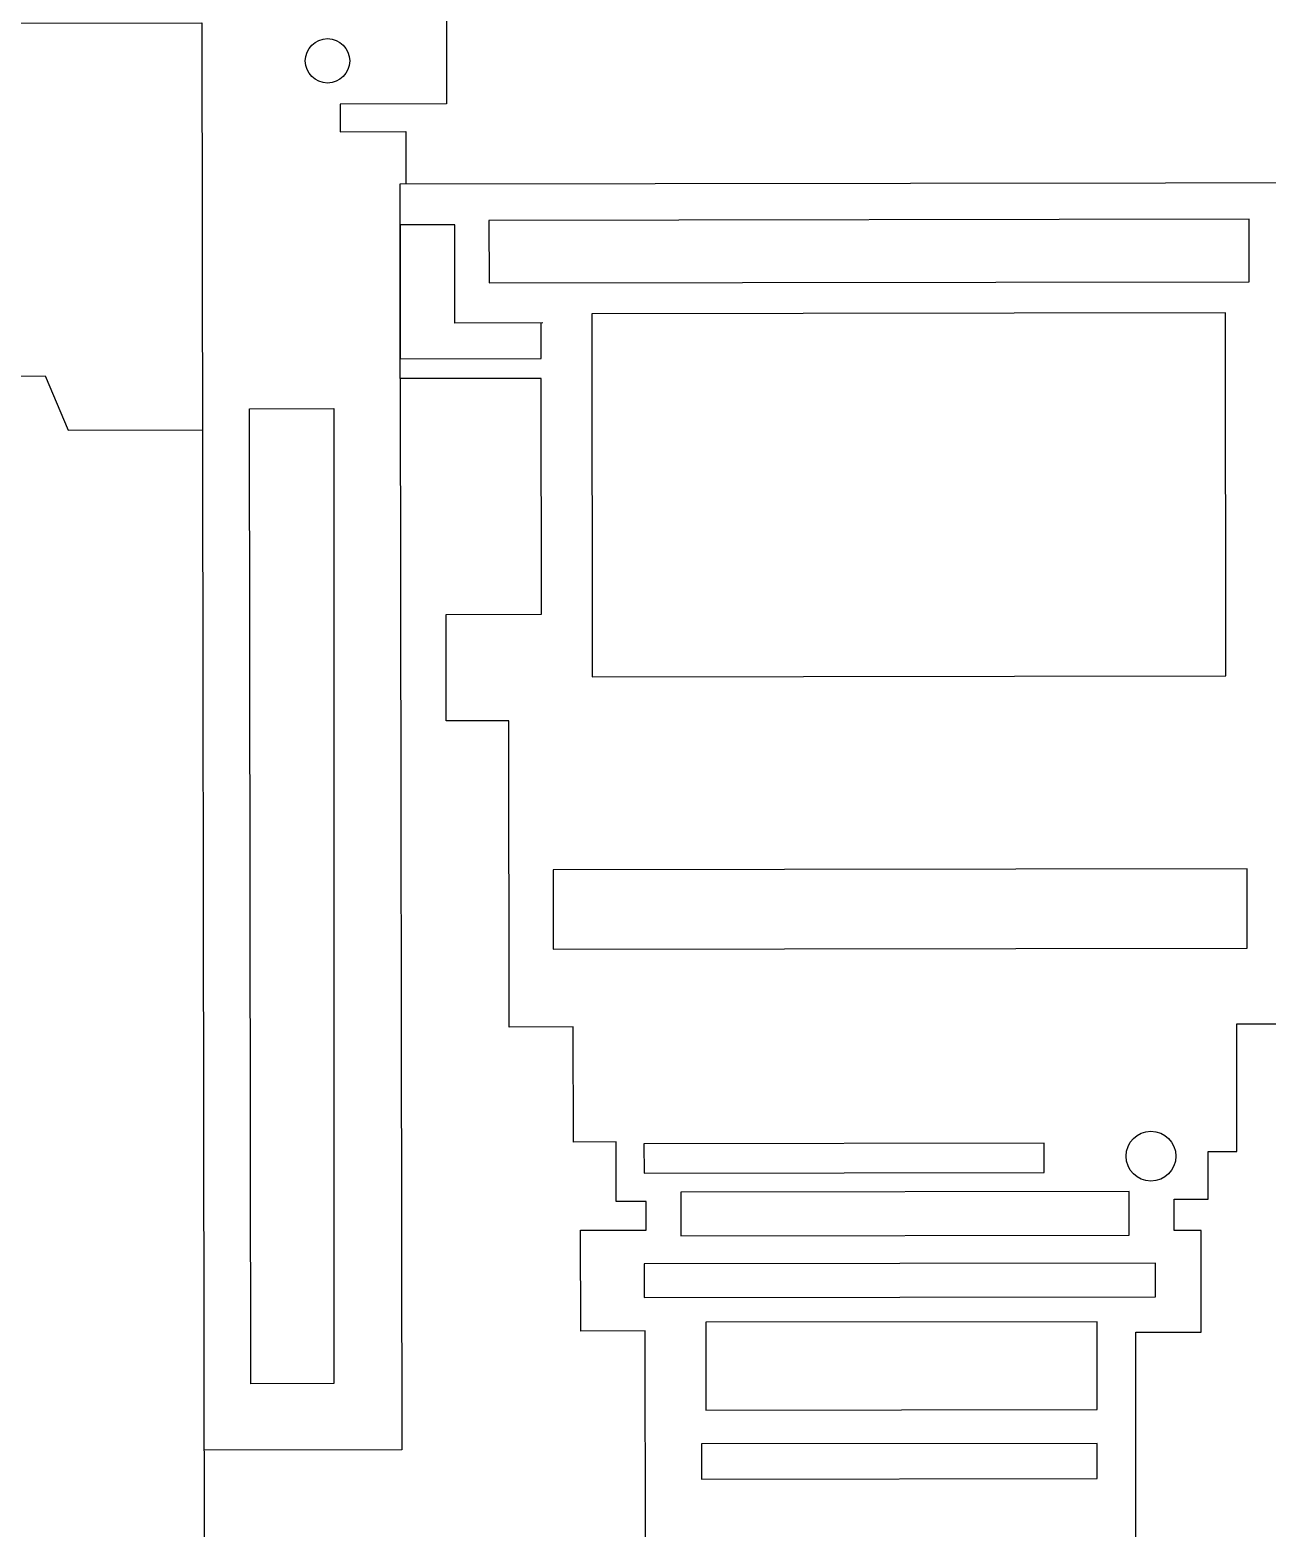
# Model space of a CAD drawing. Header units: millimetres. Extents: x 3191 to 879702, y -27549 to 222194.
# Drawn here: x 646063 to 647105, y 1460 to 2722 of the extents above; entities that cross this region are included whole.
import ezdxf

# ---------------------------------------------------------------- set-up
doc = ezdxf.new("R2010")
doc.units = ezdxf.units.MM
doc.header["$MEASUREMENT"] = 0
doc.layers.add('Giant', color=31, linetype='Continuous')

msp = doc.modelspace()

# ---------------------------------------------------------------- linework, layer by layer
at = {"layer": 'Giant'}
for points in [[(636736.90929, 4176.02808), (636739.07726, 2668.4841), (636969.64973, 2668.81568), (636969.58319, 2715.08284), (645242.74674, 2726.98036), (645700.58135, 2727.63876), (646207.74216, 2728.3681), (646211.03169, 440.93643), (648006.42606, 443.51836), (648003.06075, 2783.64876), (653669.16602, 2791.7971), (653667.29245, 4094.62168), (648153.08656, 4086.69178), (648152.61921, 4411.67466), (646068.35775, 4408.67731), (646068.67786, 4186.08752), (637007.35137, 4173.05656), (637007.27994, 4222.72867), (636737.78179, 4222.34111), (636736.90929, 4176.02808)], [(646371.27291, 2819.60223), (646371.34079, 2772.40037), (646413.64723, 2772.46121), (646413.80895, 2660.00908), (646324.12492, 2659.88011), (646324.15849, 2636.53511), (646379.35408, 2636.61449), (646379.41745, 2592.55052)], [(646581.34016, 1438.74094), (646581.07059, 1626.19083), (646526.88454, 1626.11291), (646526.76228, 1711.12521), (646581.86396, 1711.20445), (646581.82952, 1735.15032), (646556.68513, 1735.11416), (646556.61283, 1785.38714), (646520.66879, 1785.33545), (646520.52935, 1882.29843), (646466.6485, 1882.22094), (646466.27757, 2140.15092), (646413.5706, 2140.07513), (646413.4415, 2229.84989), (646493.68757, 2229.96529), (646493.40177, 2428.69823), (646374.84043, 2428.52773), (646374.60456, 2592.5436), (647879.13626, 2594.70724)], [(646494.76666, 2475.45705), (646420.83603, 2475.35073), (646420.71711, 2558.04856), (646374.65426, 2557.98232), (646374.81643, 2445.21862), (646493.56559, 2445.3894), (646493.52235, 2475.45526)], [(645432.93753, 2025.52264), (645387.22685, 2025.4569), (645387.35, 1939.82148), (645498.18725, 1939.98087), (645497.41865, 2474.44562), (645937.24601, 2475.07813), (645938.0327, 1928.03957), (646018.02052, 1928.1546), (646017.29787, 2430.66185), (646075.54553, 2430.74561), (646095.0506, 2385.08502), (646208.2356, 2385.24779)], [(646374.84043, 2428.52773), (646376.13835, 1525.99534), (646209.47162, 1525.75566)], [(646318.79638, 1581.79411), (646248.92736, 1581.69364), (646247.746, 2403.17503), (646318.88281, 2403.27733), (646318.79638, 1581.79411)], [(646994.65481, 1443.94202), (646994.3942, 1625.16065), (647049.6837, 1625.24016), (647049.56068, 1710.78656), (647026.83446, 1710.75388), (647026.79635, 1737.25902), (647055.57975, 1737.30042), (647055.52205, 1777.42533), (647079.75082, 1777.46017), (647079.59625, 1884.94954), (647139.4169, 1885.03557), (647139.49201, 1832.80419), (647164.49554, 1832.84015), (647164.56195, 1786.662), (647196.37396, 1786.70775), (647196.59715, 1631.50467), (647245.82945, 1631.57547), (647246.10053, 1443.07962)]]:
    msp.add_lwpolyline(points, dxfattribs=at)
for points in [[(646449.61775, 2509.21908), (647090.0603, 2510.14009), (647089.98461, 2562.77205), (646449.54206, 2561.85104)], [(646536.56283, 2177.32812), (647070.48799, 2178.09595), (647070.04835, 2483.8064), (646536.12319, 2483.03857)], [(646503.57838, 1947.72475), (647088.33232, 1948.56568), (647088.23592, 2015.59632), (646503.48199, 2014.75539)], [(646580.17495, 1759.22739), (646917.19437, 1759.71205), (646917.15888, 1784.39232), (646580.13945, 1783.90766)], [(646611.1007, 1706.19471), (646988.85358, 1706.73795), (646988.80032, 1743.76948), (646611.04745, 1743.22624)], [(646580.32578, 1654.3418), (647011.16127, 1654.96138), (647011.12046, 1683.3359), (646580.28498, 1682.71632)], [(646632.30074, 1559.38951), (646961.92475, 1559.86354), (646961.81828, 1633.90435), (646632.19427, 1633.43033)], [(646628.6747, 1501.38888), (646962.00816, 1501.86824), (646961.96559, 1531.46676), (646628.63214, 1530.9874)]]:
    msp.add_lwpolyline(points, close=True, dxfattribs=at)
for centre, radius in [((646313.50776, 2696.22882), 18.71158), ((647007.28147, 1773.4169), 20.9889)]:
    msp.add_circle(centre, radius, dxfattribs=at)

doc.saveas('drawing.dxf')
